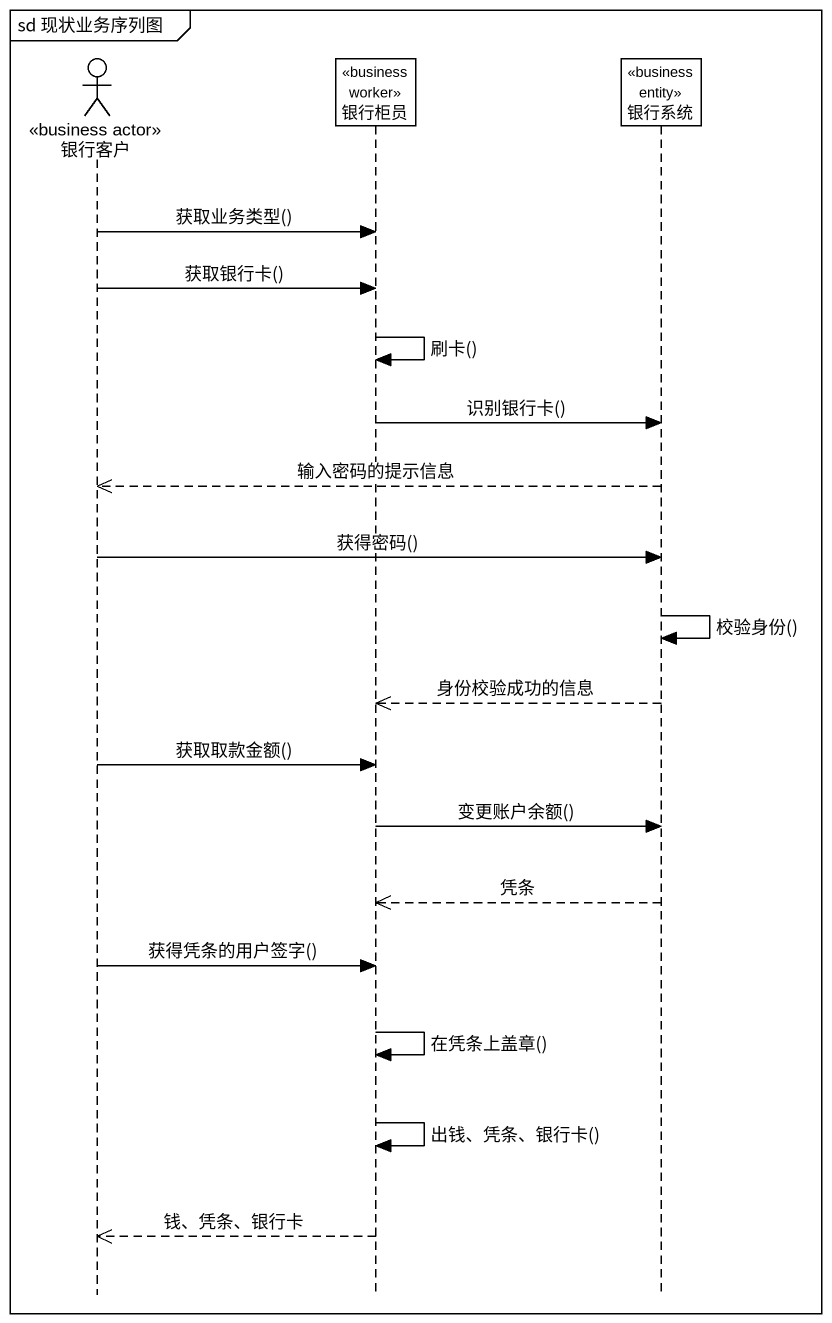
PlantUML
@startuml
mainframe sd 现状业务序列图
hide footbox
actor 银行客户 <<business actor>>
participant 银行柜员 <<business worker>>
participant 银行系统 <<business entity>>

银行客户 -> 银行柜员 : 获取业务类型()
银行客户 -> 银行柜员 : 获取银行卡()
银行柜员 -> 银行柜员 : 刷卡()
银行柜员 -> 银行系统 : 识别银行卡()
银行系统 -->> 银行客户 : 输入密码的提示信息
银行客户 -> 银行系统 : 获得密码()
银行系统 -> 银行系统 : 校验身份()
银行系统 -->> 银行柜员 : 身份校验成功的信息
银行客户 -> 银行柜员 : 获取取款金额()
银行柜员 -> 银行系统 : 变更账户余额()
银行系统 -->> 银行柜员 : 凭条
银行客户 -> 银行柜员 : 获得凭条的用户签字()
银行柜员 -> 银行柜员 : 在凭条上盖章()
银行柜员 -> 银行柜员 : 出钱、凭条、银行卡()
银行柜员 -->> 银行客户 : 钱、凭条、银行卡
@enduml
